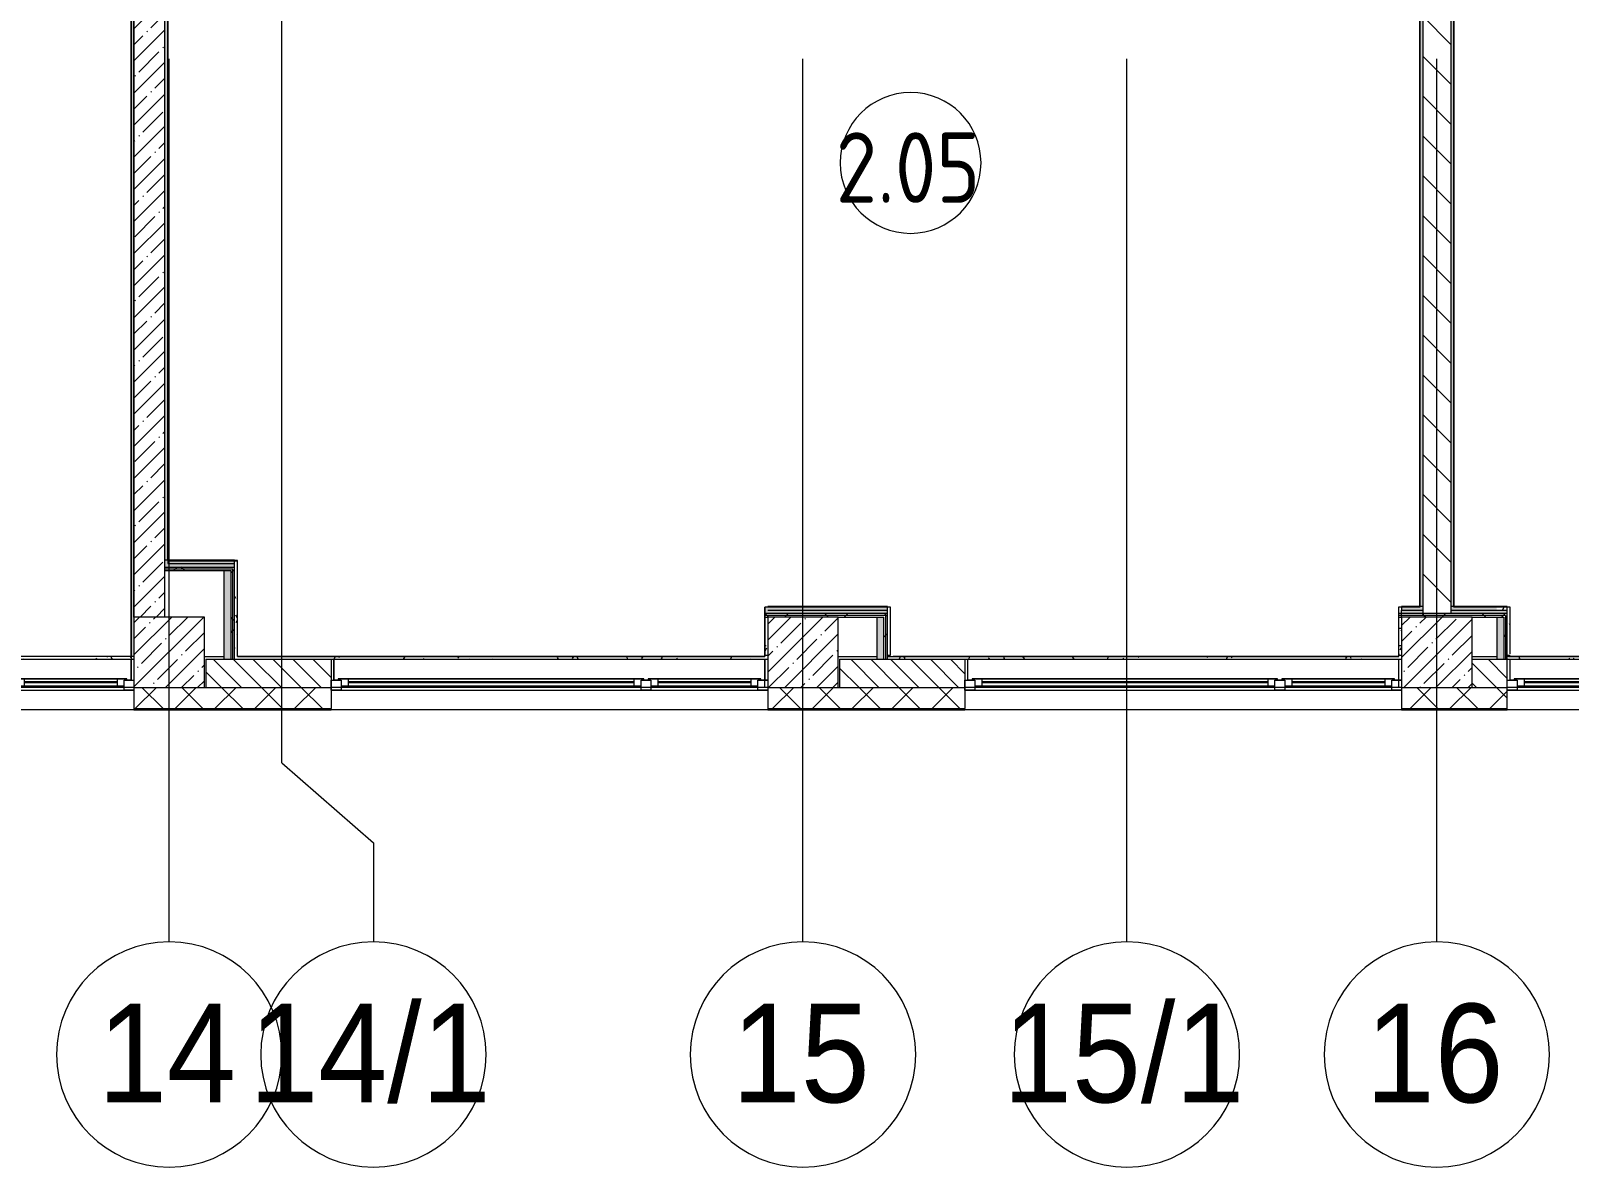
# Model space of a CAD drawing. Header units: millimetres. Extents: x -625 to 415037, y -3642 to 102118.
# Drawn here: x 195449 to 206372, y 71033 to 79101 of the extents above; entities that cross this region are included whole.
import ezdxf

# ---------------------------------------------------------------- set-up
doc = ezdxf.new("R2010")
doc.units = ezdxf.units.MM
doc.linetypes.add('Осевая', pattern=[6350, 1270, -952.5, 3175, -952.5])
for name, color, linetype, lineweight in [('A-AREA-IDEN', 7, 'Continuous', 9), ('A-GLAZ', 7, 'Continuous', 9), ('A-GLAZ-1', 7, 'Continuous', 5), ('A-WALL', 7, 'Continuous', 5), ('I-WALL', 7, 'Continuous', 5), ('S-COLS', 7, 'Continuous', 9), ('S-COLS-1', 7, 'Continuous', 5), ('Оси', 7, 'Continuous', 9), ('Оси-1', 7, 'Continuous', 20), ('Оси-2', 7, 'Осевая', 9)]:
    doc.layers.add(name, color=color, linetype=linetype, lineweight=lineweight)
doc.layers.add('A-WALL-1', color=9, linetype='Continuous', lineweight=5, true_color=0x808080)
doc.layers.add('A-WALL-FNSH-1', color=9, linetype='Continuous', lineweight=5, true_color=0x808080)
doc.styles.add('Arial', font='arial.ttf', dxfattribs={"width": 0.9, "height": 700})
doc.styles.add('GOST Common', font='', dxfattribs={"width": 0.9, "height": 500})
doc.styles.get('GOST Common').set_extended_font_data('GOST Common')
pattern_1 = [(135, (148772.12, 0), (-70.71068, -70.71068), [])]
pattern_2 = [(0, (148772.123, 0), (243.84, 60.96), [20.117, -162.763, 20.117, -162.763, -975.36]), (0, (148772.123, 0), (243.84, 60.96), [-365.76, 20.117, -345.643, 20.117, -162.763, -426.72]), (0, (148772.123, 0), (243.84, 60.96), [-914.4, 20.117, -101.803, 20.117, -284.683]), (120, (148863.563, 30.48), (-174.71291, 180.691634), [20.117, -162.763, 20.117, -162.763, -975.36]), (120, (148863.563, 30.48), (-174.71291, 180.691634), [-365.76, 20.117, -345.643, 20.117, -162.763, -426.72]), (120, (148863.563, 30.48), (-174.71291, 180.691634), [-914.4, 20.117, -101.803, 20.117, -284.683]), (240, (148894.043, 152.4), (-69.12709, -241.651634), [20.117, -162.763, 20.117, -162.763, -975.36]), (240, (148894.043, 152.4), (-69.12709, -241.651634), [-365.76, 20.117, -345.643, 20.117, -162.763, -426.72]), (240, (148894.043, 152.4), (-69.12709, -241.651634), [-914.4, 20.117, -101.803, 20.117, -284.683])]
pattern_3 = [(45, (148772.12, 0), (-212.132, 212.132), []), (135, (148772.12, 0), (-212.132, -212.132), [])]

# ---------------------------------------------------------------- blocks, each defined once
blk = doc.blocks.new('BSC_Колонна _Прямоугольная - 500х500-V287-Объем проектирования 2 этажа')
at = {"layer": 'S-COLS-1'}
h = blk.add_hatch(dxfattribs=at)
h.set_pattern_fill('FP_13', color=256, style=0, pattern_type=2)
h.set_pattern_definition([(45, (-47660, -150), (-114.04925, 114.04925), []), (45, (-47545.95, -150), (-114.04925, 114.04925), [201.613, -40.323, 6.706, -33.617])])
h.paths.add_polyline_path([(250, -250), (250, 250), (-250, 250), (-250, -250), (153, -250)])
for p, q in [((250, 250), (-250, 250)), ((-250, 250), (-250, -250)), ((250, -250), (250, 250)), ((-250, -250), (250, -250))]:
    blk.add_line(p, q, dxfattribs=at)
blk = doc.blocks.new('BSC_Колонна _Прямоугольная - 500х500-V288-Объем проектирования 2 этажа')
at = {"layer": 'S-COLS-1'}
h = blk.add_hatch(dxfattribs=at)
h.set_pattern_fill('FP_14', color=256, style=0, pattern_type=2)
h.set_pattern_definition([(45, (-52160, -150), (-114.04925, 114.04925), []), (45, (-52045.95, -150), (-114.04925, 114.04925), [201.613, -40.323, 6.706, -33.617])])
h.paths.add_polyline_path([(-11, -250), (250, -250), (250, 250), (-250, 250), (-250, -250)])
for p, q in [((250, 250), (-250, 250)), ((-250, 250), (-250, -250)), ((250, -250), (250, 250)), ((-250, -250), (250, -250))]:
    blk.add_line(p, q, dxfattribs=at)
blk = doc.blocks.new('BSC_Колонна _Прямоугольная - 500х500-V310-Объем проектирования 2 этажа')
at = {"layer": 'S-COLS-1'}
h = blk.add_hatch(dxfattribs=at)
h.set_pattern_fill('FP_63', color=256, style=0, pattern_type=2)
h.set_pattern_definition([(45, (-56660, -150), (-114.04925, 114.04925), []), (45, (-56545.95, -150), (-114.04925, 114.04925), [201.613, -40.323, 6.706, -33.617])])
h.paths.add_polyline_path([(250, -250), (250, 250), (-250, 250), (-250, -250), (-175, -250)])
for p, q in [((250, 250), (-250, 250)), ((-250, 250), (-250, -250)), ((250, -250), (250, 250)), ((-250, -250), (250, -250))]:
    blk.add_line(p, q, dxfattribs=at)
blk = doc.blocks.new('120_Окно_СКБ_1Ст - 120_Окно_СКБ_1Ст 900х2500_h_-20664874-Объем проектирования 2 этажа')
at = {"layer": 'A-GLAZ'}
for p, q in [((-450, -127), (-450, -57)), ((-450, -57), (-380, -57)), ((-380, -57), (-380, -127)), ((380, -87), (-380, -87)), ((-380, -87), (-380, -127)), ((-330, -137), (-330, -87)), ((330, -137), (330, -87)), ((380, -127), (380, -57)), ((380, -57), (450, -57)), ((380, -127), (380, -87)), ((450, -57), (450, -127)), ((-380, -127), (-450, -127)), ((-380, -127), (-400, -127)), ((-400, -127), (-400, -137)), ((-400, -137), (400, -137)), ((400, -137), (-400, -137)), ((450, -127), (380, -127)), ((400, -127), (380, -127)), ((400, -137), (400, -127))]:
    blk.add_line(p, q, dxfattribs=at)
at = {"layer": 'A-GLAZ-1'}
for p, q in [((450, -57), (-450, -57)), ((-330, -107), (330, -107)), ((-430, -127), (-400, -127)), ((330, -117), (-330, -117)), ((402, -127), (430, -127))]:
    blk.add_line(p, q, dxfattribs=at)
blk = doc.blocks.new('120_Окно_СКБ_2Ст - 120_Окно_СКБ_2Ст 3100х2500 _мал_ створка слева-2_-V320-Объем проектирования 2 этажа')
at = {"layer": 'A-GLAZ'}
for p, q in [((-1550, -127), (-1550, -57)), ((-1550, -57), (-1480, -57)), ((-1480, -57), (-1480, -127)), ((-720, -87), (-1480, -87)), ((-1480, -87), (-1480, -127)), ((-1430, -137), (-1430, -87)), ((-770, -137), (-770, -87)), ((-720, -127), (-720, -57)), ((-720, -57), (-650, -57)), ((-720, -127), (-720, -87)), ((-650, -57), (-650, -127)), ((1480, -87), (-650, -87)), ((-650, -87), (-650, -127)), ((-600, -137), (-600, -87)), ((1430, -137), (1430, -87)), ((1480, -127), (1480, -57)), ((1480, -57), (1550, -57)), ((1480, -127), (1480, -87)), ((1550, -57), (1550, -127)), ((-1480, -127), (-1550, -127)), ((-1480, -127), (-1500, -127)), ((-1500, -127), (-1500, -137)), ((-1500, -137), (-700, -137)), ((-700, -137), (-1500, -137)), ((-650, -127), (-720, -127)), ((-700, -127), (-720, -127)), ((-700, -137), (-700, -127)), ((-650, -127), (-670, -127)), ((-670, -127), (-670, -137)), ((-670, -137), (1500, -137)), ((1500, -137), (-670, -137)), ((1550, -127), (1480, -127)), ((1500, -127), (1480, -127)), ((1500, -137), (1500, -127))]:
    blk.add_line(p, q, dxfattribs=at)
at = {"layer": 'A-GLAZ-1'}
for p, q in [((1550, -57), (-1550, -57)), ((-1430, -107), (-770, -107)), ((-600, -107), (1430, -107)), ((-1550, -127), (-1500, -127)), ((-770, -117), (-1430, -117)), ((-700, -127), (-670, -127)), ((1430, -117), (-600, -117)), ((1500, -127), (1530, -127))]:
    blk.add_line(p, q, dxfattribs=at)
blk = doc.blocks.new('120_Окно_СКБ_2Ст - 120_Окно_СКБ_2Ст 3100х2500 _мал_ створка слева-2_-V321-Объем проектирования 2 этажа')
at = {"layer": 'A-GLAZ'}
for p, q in [((-1550, -127), (-1550, -57)), ((-1550, -57), (-1480, -57)), ((-1480, -57), (-1480, -127)), ((-720, -87), (-1480, -87)), ((-1480, -87), (-1480, -127)), ((-1430, -137), (-1430, -87)), ((-770, -137), (-770, -87)), ((-720, -127), (-720, -57)), ((-720, -57), (-650, -57)), ((-720, -127), (-720, -87)), ((-650, -57), (-650, -127)), ((1480, -87), (-650, -87)), ((-650, -87), (-650, -127)), ((-600, -137), (-600, -87)), ((1430, -137), (1430, -87)), ((1480, -127), (1480, -57)), ((1480, -57), (1550, -57)), ((1480, -127), (1480, -87)), ((1550, -57), (1550, -127)), ((-1480, -127), (-1550, -127)), ((-1480, -127), (-1500, -127)), ((-1500, -127), (-1500, -137)), ((-1500, -137), (-700, -137)), ((-700, -137), (-1500, -137)), ((-650, -127), (-720, -127)), ((-700, -127), (-720, -127)), ((-700, -137), (-700, -127)), ((-650, -127), (-670, -127)), ((-670, -127), (-670, -137)), ((-670, -137), (1500, -137)), ((1500, -137), (-670, -137)), ((1550, -127), (1480, -127)), ((1500, -127), (1480, -127)), ((1500, -137), (1500, -127))]:
    blk.add_line(p, q, dxfattribs=at)
at = {"layer": 'A-GLAZ-1'}
for p, q in [((1550, -57), (-1550, -57)), ((-1430, -107), (-770, -107)), ((-600, -107), (1430, -107)), ((-1550, -127), (-1500, -127)), ((-770, -117), (-1430, -117)), ((-700, -127), (-670, -127)), ((1430, -117), (-600, -117)), ((1500, -127), (1530, -127))]:
    blk.add_line(p, q, dxfattribs=at)
blk = doc.blocks.new('120_Окно_СКБ_2Ст - 120_Окно_СКБ_2Ст 2100х2500 _мал створка СЛЕВА_-V322-Объем проектирования 2 этажа')
at = {"layer": 'A-GLAZ'}
for p, q in [((-1050, -127), (-1050, -57)), ((-1050, -57), (-980, -57)), ((-980, -57), (-980, -127)), ((-220, -87), (-980, -87)), ((-980, -87), (-980, -127)), ((-930, -137), (-930, -87)), ((-270, -137), (-270, -87)), ((-220, -127), (-220, -57)), ((-220, -57), (-150, -57)), ((-220, -127), (-220, -87)), ((-150, -57), (-150, -127)), ((980, -87), (-150, -87)), ((-150, -87), (-150, -127)), ((-100, -137), (-100, -87)), ((930, -137), (930, -87)), ((980, -127), (980, -57)), ((980, -57), (1050, -57)), ((980, -127), (980, -87)), ((1050, -57), (1050, -127)), ((-980, -127), (-1050, -127)), ((-980, -127), (-1000, -127)), ((-1000, -127), (-1000, -137)), ((-1000, -137), (-200, -137)), ((-200, -137), (-1000, -137)), ((-150, -127), (-220, -127)), ((-200, -127), (-220, -127)), ((-200, -137), (-200, -127)), ((-150, -127), (-170, -127)), ((-170, -127), (-170, -137)), ((-170, -137), (1000, -137)), ((1000, -137), (-170, -137)), ((1050, -127), (980, -127)), ((1000, -127), (980, -127)), ((1000, -137), (1000, -127))]:
    blk.add_line(p, q, dxfattribs=at)
at = {"layer": 'A-GLAZ-1'}
for p, q in [((1050, -57), (-1050, -57)), ((-930, -107), (-270, -107)), ((-100, -107), (930, -107)), ((-1030, -127), (-1000, -127)), ((-270, -117), (-930, -117)), ((-200, -127), (-170, -127)), ((930, -117), (-100, -117)), ((1000, -127), (1030, -127))]:
    blk.add_line(p, q, dxfattribs=at)
blk = doc.blocks.new('Ось сетки - D8-29747960-Объем проектирования 2 этажа')
at = {"layer": 'Оси-1'}
for start, end in [(360, 180), (180, 360)]:
    blk.add_arc((0, 0), 4, start, end, dxfattribs=at)
blk = doc.blocks.new('Марка_Помещения - Номер-25198446-Объем проектирования 2 этажа')
at = {"layer": 'A-AREA-IDEN'}
for start, end in [(360, 180), (180, 360)]:
    blk.add_arc((0, 0), 2.5, start, end, dxfattribs=at)
blk = doc.blocks.new('2floor')
at = {"layer": 'A-WALL'}
h = blk.add_hatch(dxfattribs=at)
h.set_pattern_fill('FP_2', color=256, style=0, pattern_type=2)
h.set_pattern_definition(pattern_1)
h.paths.add_polyline_path([(197582, -100), (197582, 100), (196692, 99), (196692, -100), (197307, -100)])
h = blk.add_hatch(dxfattribs=at)
h.set_pattern_fill('FP_2', color=256, style=0, pattern_type=2)
h.set_pattern_definition(pattern_1)
h.paths.add_polyline_path([(201644, -100), (202082, -100), (202082, 100), (201192, 100), (201192, -100)])
h = blk.add_hatch(dxfattribs=at)
h.set_pattern_fill('FP_2', color=256, style=0, pattern_type=2)
h.set_pattern_definition(pattern_1)
h.paths.add_polyline_path([(205682, -100), (205932, -100), (205932, 100), (205682, 100), (205682, 81)])
h.paths.add_polyline_path([(206832, -100), (207582, -100), (207582, 100), (206832, 100), (206832, 81)])
h = blk.add_hatch(dxfattribs=at)
h.set_pattern_fill('FP_24', color=256, style=0, pattern_type=2)
h.set_pattern_definition([(45, (148772.12, 0), (-141.42136, 141.42136), []), (135, (148772.12, 0), (-141.42136, -141.42136), [])])
h.paths.add_polyline_path([(224252, -250), (224472, -250), (224472, -100), (220332, -100), (220332, -250), (224049, -250)])
h.paths.add_polyline_path([(216099, -250), (219432, -250), (219432, -100), (215832, -100), (215832, -250)])
h.paths.add_polyline_path([(214182, -250), (214932, -250), (214932, -100), (213932, -100), (213932, -250)])
h.paths.add_polyline_path([(210182, -250), (210832, -250), (210832, -100), (209682, -100), (209682, -250)])
h.paths.add_polyline_path([(207582, -250), (207582, -100), (206832, -100), (206832, -250), (207426, -250)])
h.paths.add_polyline_path([(205182, -250), (205932, -250), (205932, -100), (205182, -100), (205182, -118)])
h.paths.add_polyline_path([(200682, -250), (202082, -250), (202082, -100), (200682, -100)])
h.paths.add_polyline_path([(196585, -250), (197582, -250), (197582, -100), (196182, -100), (196182, -250)])
h.paths.add_polyline_path([(191682, -250), (192808, -250), (192808, -100), (191432, -100), (191432, -250), (191526, -250)])
h.paths.add_polyline_path([(194082, -250), (194082, -100), (193708, -100), (193708, -250)])
h.paths.add_polyline_path([(187262, -250), (188332, -250), (188332, -100), (186762, -100), (186762, -250), (187189, -250)])
h.paths.add_polyline_path([(181782, -250), (182642, -250), (182642, -100), (181782, -100), (181782, -118)])
h.paths.add_polyline_path([(183575, -250), (184662, -250), (184662, -100), (183542, -100), (183542, -250)])
h.paths.add_polyline_path([(178516, -250), (179682, -250), (179682, -100), (177982, -100), (177982, -250)])
h.paths.add_polyline_path([(171289, -250), (171482, -250), (171482, -100), (170382, -100), (170382, -250), (171282, -250)])
h.paths.add_polyline_path([(174903, -250), (175182, -250), (175182, -100), (173582, -100), (173582, -250), (174332, -250)])
h.paths.add_polyline_path([(165432, -250), (166032, -250), (166032, -100), (164882, -100), (164882, -250)])
h.paths.add_polyline_path([(167582, -250), (167582, -100), (166932, -100), (166932, -250), (166953, -250)])
h.paths.add_polyline_path([(160932, -250), (161782, -250), (161782, -100), (160432, -100), (160432, -250), (160448, -250)])
h.paths.add_polyline_path([(155389, -250), (157332, -250), (157332, -100), (153402, -100), (153402, -250), (154666, -250)])
h.paths.add_polyline_path([(148662, -250), (152502, -250), (152502, -100), (148512, -100), (148512, -250)])
at = {"layer": 'I-WALL'}
h = blk.add_hatch(dxfattribs=at)
h.set_pattern_fill('FP_1', color=256, style=0, pattern_type=2)
h.set_pattern_definition([(45, (148772.12, 0), (-114.04925, 114.04925), []), (45, (148886.17, 0), (-114.04925, 114.04925), [201.612, -40.322, 6.706, -33.617])])
h.paths.add_polyline_path([(196283, 400), (196402, 400), (196402, 7400), (196182, 7400), (196182, 400), (196281, 400)])
h = blk.add_hatch(dxfattribs=at)
h.set_pattern_fill('FP_191', color=256, style=0, pattern_type=2)
h.set_pattern_definition(pattern_2)
h.paths.add_polyline_path([(196419, 805), (196422, 805), (196422, 7379), (196402, 7378), (196402, 805)])
h = blk.add_hatch(dxfattribs=at)
h.set_pattern_fill('FP_23', color=256, style=0, pattern_type=2)
h.set_pattern_definition([(135, (148772.12, 0), (-141.42136, -141.42136), [])])
h.paths.add_polyline_path([(205532, 425), (205532, 7400), (205332, 7400), (205332, 425)])
h = blk.add_hatch(dxfattribs=at)
h.set_pattern_fill('FP_191', color=256, style=0, pattern_type=2)
h.set_pattern_definition(pattern_2)
h.paths.add_polyline_path([(205532, 450), (205552, 471), (205552, 7379), (205532, 7380), (205532, 470)])
h = blk.add_hatch(dxfattribs=at)
h.set_pattern_fill('FP_191', color=256, style=0, pattern_type=2)
h.set_pattern_definition(pattern_2)
h.paths.add_polyline_path([(196182, 120), (196182, 7070), (196162, 7070), (196162, 121), (196180, 120)])
h = blk.add_hatch(dxfattribs=at)
h.set_pattern_fill('FP_191', color=256, style=0, pattern_type=2)
h.set_pattern_definition(pattern_2)
h.paths.add_polyline_path([(205332, 470), (205332, 7070), (205312, 7070), (205312, 471)])
for points in [[(196821, 755), (196896, 755), (196896, 805), (196402, 805), (196402, 755), (196682, 755)], [(196871, 100), (196871, 730), (196821, 730), (196821, 100)], [(201532, 425), (201532, 475), (200682, 475), (200682, 470), (200662, 468), (200662, 425), (201182, 425)], [(205184, 425), (205332, 425), (205332, 470), (205312, 471), (205312, 475), (205182, 475), (205184, 425)], [(205552, 425), (205932, 425), (205932, 450), (205857, 450), (205857, 470), (205932, 472), (205932, 475), (205552, 475), (205551, 470), (205532, 450), (205532, 425)], [(201501, 100), (201507, 100), (201507, 400), (201457, 400), (201457, 100)], [(205907, 100), (205907, 400), (205857, 400), (205857, 100)]]:
    blk.add_hatch(color=256, dxfattribs=at).paths.add_polyline_path(points)
h = blk.add_hatch(dxfattribs=at)
h.set_pattern_fill('FP_191', color=256, style=0, pattern_type=2)
h.set_pattern_definition(pattern_2)
h.paths.add_polyline_path([(196916, 100), (196916, 780), (196896, 780), (196896, 100)])
h = blk.add_hatch(dxfattribs=at)
h.set_pattern_fill('FP_192', color=256, style=0, pattern_type=2)
h.set_pattern_definition(pattern_3)
h.paths.add_polyline_path([(196682, 742), (196896, 742), (196896, 755), (196402, 755), (196402, 742), (196422, 742)])
h = blk.add_hatch(dxfattribs=at)
h.set_pattern_fill('FP_192', color=256, style=0, pattern_type=2)
h.set_pattern_definition(pattern_3)
h.paths.add_polyline_path([(196884, 730), (196884, 742), (196402, 742), (196402, 730), (196871, 730)])
h = blk.add_hatch(dxfattribs=at)
h.set_pattern_fill('FP_192', color=256, style=0, pattern_type=2)
h.set_pattern_definition(pattern_3)
h.paths.add_polyline_path([(196871, 100), (196884, 100), (196884, 730), (196871, 730), (196871, 114)])
h = blk.add_hatch(dxfattribs=at)
h.set_pattern_fill('FP_192', color=256, style=0, pattern_type=2)
h.set_pattern_definition(pattern_3)
h.paths.add_polyline_path([(196884, 100), (196896, 100), (196896, 742), (196884, 742), (196884, 110)])
h = blk.add_hatch(dxfattribs=at)
h.set_pattern_fill('FP_191', color=256, style=0, pattern_type=2)
h.set_pattern_definition(pattern_2)
h.paths.add_polyline_path([(205182, 130), (205182, 450), (205162, 450), (205162, 130)])
h = blk.add_hatch(dxfattribs=at)
h.set_pattern_fill('FP_191', color=256, style=0, pattern_type=2)
h.set_pattern_definition(pattern_2)
h.paths.add_polyline_path([(205857, 450), (205952, 450), (205952, 470), (205857, 470), (205857, 454)])
h = blk.add_hatch(dxfattribs=at)
h.set_pattern_fill('FP_191', color=256, style=0, pattern_type=2)
h.set_pattern_definition(pattern_2)
h.paths.add_polyline_path([(205932, 130), (205952, 130), (205952, 450), (205932, 450), (205932, 400)])
h = blk.add_hatch(dxfattribs=at)
h.set_pattern_fill('FP_192', color=256, style=0, pattern_type=2)
h.set_pattern_definition(pattern_3)
h.paths.add_polyline_path([(201457, 412), (201532, 412), (201532, 425), (200662, 425), (200662, 412), (201182, 412)])
h = blk.add_hatch(dxfattribs=at)
h.set_pattern_fill('FP_192', color=256, style=0, pattern_type=2)
h.set_pattern_definition(pattern_3)
h.paths.add_polyline_path([(201507, 400), (201520, 400), (201520, 412), (200662, 412), (200662, 410), (200682, 410), (200682, 400), (201457, 400)])
h = blk.add_hatch(dxfattribs=at)
h.set_pattern_fill('FP_191', color=256, style=0, pattern_type=2)
h.set_pattern_definition(pattern_2)
h.paths.add_polyline_path([(200682, 120), (200682, 410), (200662, 410), (200662, 121)])
h = blk.add_hatch(dxfattribs=at)
h.set_pattern_fill('FP_192', color=256, style=0, pattern_type=2)
h.set_pattern_definition(pattern_3)
h.paths.add_polyline_path([(201520, 100), (201520, 400), (201507, 400), (201507, 100)])
h = blk.add_hatch(dxfattribs=at)
h.set_pattern_fill('FP_192', color=256, style=0, pattern_type=2)
h.set_pattern_definition(pattern_3)
h.paths.add_polyline_path([(201532, 100), (201532, 412), (201520, 412), (201520, 100)])
h = blk.add_hatch(dxfattribs=at)
h.set_pattern_fill('FP_192', color=256, style=0, pattern_type=2)
h.set_pattern_definition(pattern_3)
h.paths.add_polyline_path([(205182, 412), (205332, 412), (205332, 425), (205182, 425)])
h = blk.add_hatch(dxfattribs=at)
h.set_pattern_fill('FP_192', color=256, style=0, pattern_type=2)
h.set_pattern_definition(pattern_3)
h.paths.add_polyline_path([(205312, 400), (205332, 400), (205332, 412), (205182, 412), (205182, 400), (205257, 400)])
h = blk.add_hatch(dxfattribs=at)
h.set_pattern_fill('FP_192', color=256, style=0, pattern_type=2)
h.set_pattern_definition(pattern_3)
h.paths.add_polyline_path([(205920, 412), (205920, 425), (205332, 425), (205332, 412), (205907, 412)])
h = blk.add_hatch(dxfattribs=at)
h.set_pattern_fill('FP_192', color=256, style=0, pattern_type=2)
h.set_pattern_definition(pattern_3)
h.paths.add_polyline_path([(205857, 400), (205907, 400), (205907, 412), (205332, 412), (205332, 400), (205682, 400)])
h = blk.add_hatch(dxfattribs=at)
h.set_pattern_fill('FP_192', color=256, style=0, pattern_type=2)
h.set_pattern_definition(pattern_3)
h.paths.add_polyline_path([(205920, 100), (205920, 412), (205907, 412), (205907, 100)])
h = blk.add_hatch(dxfattribs=at)
h.set_pattern_fill('FP_192', color=256, style=0, pattern_type=2)
h.set_pattern_definition(pattern_3)
h.paths.add_polyline_path([(205920, 100), (205932, 100), (205932, 425), (205920, 425), (205920, 120)])
h = blk.add_hatch(dxfattribs=at)
h.set_pattern_fill('FP_191', color=256, style=0, pattern_type=2)
h.set_pattern_definition(pattern_2)
h.paths.add_polyline_path([(192462, 100), (196182, 100), (196180, 120), (192462, 120)])
h = blk.add_hatch(dxfattribs=at)
h.set_pattern_fill('FP_191', color=256, style=0, pattern_type=2)
h.set_pattern_definition(pattern_2)
h.paths.add_polyline_path([(197307, 100), (200682, 100), (200682, 120), (196917, 120), (196916, 100)])
h = blk.add_hatch(dxfattribs=at)
h.set_pattern_fill('FP_191', color=256, style=0, pattern_type=2)
h.set_pattern_definition(pattern_2)
h.paths.add_polyline_path([(205182, 100), (205182, 120), (201532, 120), (201532, 100), (204535, 100)])
h = blk.add_hatch(dxfattribs=at)
h.set_pattern_fill('FP_191', color=256, style=0, pattern_type=2)
h.set_pattern_definition(pattern_2)
h.paths.add_polyline_path([(205182, 120), (205182, 130), (205162, 130), (205162, 121)])
h = blk.add_hatch(dxfattribs=at)
h.set_pattern_fill('FP_191', color=256, style=0, pattern_type=2)
h.set_pattern_definition(pattern_2)
h.paths.add_polyline_path([(205932, 100), (209672, 100), (209672, 120), (205932, 120)])
h = blk.add_hatch(dxfattribs=at)
h.set_pattern_fill('FP_191', color=256, style=0, pattern_type=2)
h.set_pattern_definition(pattern_2)
h.paths.add_polyline_path([(196162, -48), (196182, -48), (196182, 100), (196162, 100), (196162, -38)])
at = {"layer": 'A-WALL'}
for p, q in [((196182, 7380), (196182, 400)), ((196402, 742), (196402, 7400)), ((205332, 7400), (205332, 425)), ((205552, 7380), (205552, 471)), ((196182, 400), (196182, 7070)), ((205312, 470), (205312, 7050)), ((196422, 800), (196916, 800)), ((196402, 755), (196896, 755)), ((196402, 742), (196884, 742)), ((196871, 100), (196871, 730)), ((196884, 100), (196884, 742)), ((205312, 470), (205162, 470)), ((201532, 425), (200662, 425)), ((201520, 412), (200662, 412)), ((200662, 400), (200682, 400)), ((201507, 100), (201507, 400)), ((201520, 100), (201520, 412)), ((205932, 425), (205162, 425)), ((205920, 412), (205162, 412)), ((205162, 400), (205182, 400)), ((205907, 400), (205907, 100)), ((205920, 412), (205920, 100)), ((196917, 120), (200662, 120)), ((201532, 120), (205162, 120)), ((196682, -100), (197582, -100)), ((200662, -100), (200662, -48)), ((201182, -100), (202082, -100)), ((205162, -100), (205162, -48)), ((205682, -100), (205932, -100)), ((196182, -258), (194082, -258)), ((196182, -250), (197582, -250)), ((196182, -253), (197582, -253)), ((200682, -258), (197582, -258)), ((200682, -250), (202082, -250)), ((200682, -253), (202082, -253)), ((205182, -258), (202082, -258)), ((205182, -250), (205932, -250)), ((205182, -253), (205932, -253)), ((206832, -258), (205932, -258))]:
    blk.add_line(p, q, dxfattribs=at)
at = {"layer": 'A-WALL-1'}
for p, q in [((205532, 7400), (205532, 425)), ((196896, 805), (196402, 805)), ((196422, 800), (196422, 780)), ((196422, 780), (196896, 780)), ((196896, 100), (196896, 805)), ((196402, 400), (196402, 742)), ((196402, 730), (196871, 730)), ((196821, 730), (196821, 100)), ((201532, 470), (200662, 470)), ((201532, 475), (200682, 475)), ((200682, 475), (200682, 470)), ((200682, 450), (201532, 450)), ((201532, 100), (201532, 475)), ((205332, 475), (205182, 475)), ((205182, 475), (205182, 450)), ((205182, 450), (205332, 450)), ((205182, 400), (205182, 450)), ((205932, 475), (205532, 475)), ((205532, 450), (205932, 450)), ((205932, 470), (205552, 470)), ((205932, -250), (205932, 475)), ((200682, 410), (200662, 410)), ((200682, 400), (200682, 410)), ((201182, 400), (201507, 400)), ((201457, 400), (201457, 100)), ((205682, 400), (205907, 400)), ((205857, 400), (205857, 100)), ((196182, 120), (192462, 120)), ((196162, 121), (196162, 100)), ((200662, 140), (200662, 130)), ((200662, 130), (200682, 130)), ((200662, 121), (200662, 120)), ((201532, 130), (201552, 130)), ((205162, 140), (205162, 130)), ((205162, 130), (205182, 130)), ((205162, 121), (205162, 120)), ((205932, 130), (205952, 130)), ((205942, 120), (205932, 120)), ((192192, 100), (196182, 100)), ((196692, 100), (196692, -100)), ((196692, 100), (200682, 100)), ((197582, 100), (197582, -250)), ((197602, -48), (197602, 100)), ((201192, 100), (201192, -100)), ((201192, 100), (205182, 100)), ((202082, 100), (202082, -250)), ((202102, -48), (202102, 100)), ((205682, 100), (209672, 100)), ((205952, -48), (205952, 100)), ((196162, -48), (196182, -48)), ((196182, -100), (196182, -250)), ((197582, -48), (197602, -48)), ((200682, -100), (200682, -250)), ((202082, -48), (202102, -48)), ((205182, -100), (205182, -250)), ((205932, -48), (205952, -48))]:
    blk.add_line(p, q, dxfattribs=at)
at = {"layer": 'A-WALL-FNSH-1'}
for p, q in [((196423, 801), (196423, 7379)), ((205553, 471), (205553, 7379)), ((196422, 7247), (196422, 800)), ((196161, 7049), (196161, 121)), ((196162, 121), (196162, 7050)), ((205311, 7049), (205311, 471)), ((196917, 801), (196423, 801)), ((196917, 121), (196917, 801)), ((200661, 471), (200661, 140)), ((201553, 471), (200661, 471)), ((200662, 140), (200662, 470)), ((201553, 130), (201553, 471)), ((205161, 471), (205161, 121)), ((205311, 471), (205161, 471)), ((205162, 470), (205161, 470)), ((205161, 470), (205161, 140)), ((205162, 121), (205162, 470)), ((205162, 140), (205162, 470)), ((205552, 471), (205552, 470)), ((205953, 471), (205553, 471)), ((205953, 140), (205953, 471)), ((200662, 420), (200661, 420)), ((200661, 420), (200661, 121)), ((200662, 121), (200662, 420)), ((196161, 121), (192482, 121)), ((196916, 120), (196917, 120)), ((200661, 121), (196917, 121)), ((200661, 140), (200662, 140)), ((201552, 130), (201553, 130)), ((205161, 121), (201572, 121)), ((201572, 121), (201572, 120)), ((205161, 140), (205162, 140)), ((209661, 121), (205942, 121)), ((205942, 121), (205942, 120)), ((205942, 120), (209672, 120)), ((205952, 140), (205953, 140)), ((196161, 100), (196161, -48)), ((196162, -48), (196162, 100)), ((197603, -48), (197603, 100)), ((200661, 100), (200661, -48)), ((200662, -48), (200662, 100)), ((202103, -48), (202103, 100)), ((205161, 100), (205161, -48)), ((205162, -48), (205162, 100)), ((205953, -48), (205953, 100)), ((196161, -48), (196162, -48)), ((197602, -48), (197603, -48)), ((200661, -48), (200662, -48)), ((202102, -48), (202103, -48)), ((205161, -48), (205162, -48)), ((205952, -48), (205953, -48)), ((196182, -250), (196182, -258)), ((196182, -258), (197582, -258)), ((197582, -258), (197582, -250)), ((200682, -250), (200682, -258)), ((200682, -258), (202082, -258)), ((202082, -258), (202082, -250)), ((205182, -250), (205182, -258)), ((205182, -258), (205932, -258)), ((205932, -258), (205932, -250))]:
    blk.add_line(p, q, dxfattribs=at)
at = {"layer": 'I-WALL'}
for p, q in [((196682, 120), (196821, 120)), ((201182, 120), (201457, 120)), ((205682, 120), (205857, 120)), ((196182, -100), (194082, -100)), ((200682, -100), (197582, -100)), ((200682, -48), (200662, -48)), ((205182, -100), (202082, -100)), ((205182, -48), (205162, -48)), ((206832, -100), (205932, -100))]:
    blk.add_line(p, q, dxfattribs=at)
at = {"layer": 'Оси'}
for p, q in [((197232, -636), (197232, 4364)), ((196432, -1906), (196432, 3094)), ((200932, -1906), (200932, 3094)), ((203232, -1906), (203232, 3094)), ((205432, -1906), (205432, 3094)), ((197232, -636), (197882, -1202)), ((197882, -1202), (197882, -1906))]:
    blk.add_line(p, q, dxfattribs=at)
at = {"layer": 'Оси-2'}
for p, q in [((196432, 3094), (196432, 22398)), ((197232, 4364), (197232, 22398)), ((200932, 3094), (200932, 22398)), ((203232, 3094), (203232, 22398)), ((205432, 3094), (205432, 22398))]:
    blk.add_line(p, q, dxfattribs=at)
at = {"layer": 'A-AREA-IDEN', "xscale": 199.9999999999999, "yscale": 199.9999999999999, "zscale": 199.9999999999999}
blk.add_blockref('Марка_Помещения - Номер-25198446-Объем проектирования 2 этажа', (201696, 3624), dxfattribs=at)
at = {"layer": 'A-GLAZ', "color": 3, "rotation": 180}
for name, p in [('120_Окно_СКБ_2Ст - 120_Окно_СКБ_2Ст 2100х2500 _мал створка СЛЕВА_-V322-Объем проектирования 2 этажа', (195132, -175)), ('120_Окно_СКБ_2Ст - 120_Окно_СКБ_2Ст 3100х2500 _мал_ створка слева-2_-V320-Объем проектирования 2 этажа', (199132, -175)), ('120_Окно_СКБ_2Ст - 120_Окно_СКБ_2Ст 3100х2500 _мал_ створка слева-2_-V321-Объем проектирования 2 этажа', (203632, -175)), ('120_Окно_СКБ_1Ст - 120_Окно_СКБ_1Ст 900х2500_h_-20664874-Объем проектирования 2 этажа', (206382, -175))]:
    blk.add_blockref(name, p, dxfattribs=at)
at = {"layer": 'S-COLS'}
for name, p in [('BSC_Колонна _Прямоугольная - 500х500-V287-Объем проектирования 2 этажа', (196432, 150)), ('BSC_Колонна _Прямоугольная - 500х500-V288-Объем проектирования 2 этажа', (200932, 150)), ('BSC_Колонна _Прямоугольная - 500х500-V310-Объем проектирования 2 этажа', (205432, 150))]:
    blk.add_blockref(name, p, dxfattribs=at)
at = {"layer": 'Оси-1', "xscale": 199.9999999999999, "yscale": 199.9999999999999, "zscale": 199.9999999999999}
for p in [(196432, -2706), (197882, -2706), (200932, -2706), (203232, -2706), (205432, -2706)]:
    blk.add_blockref('Ось сетки - D8-29747960-Объем проектирования 2 этажа', p, dxfattribs=at)
at = {"layer": 'A-AREA-IDEN', "insert": (201165, 3841), "char_height": 500, "width": 1327.59, "attachment_point": 1, "style": 'GOST Common'}
blk.add_mtext('2.05', dxfattribs=at)
at = {"layer": 'Оси', "char_height": 700, "attachment_point": 1, "style": 'Arial'}
for s, insert, width in [('14', (195927, -2345), 1212.15), ('14/1', (197001, -2345), 2121.27), ('15', (200427, -2345), 1212.15), ('15/1', (202352, -2345), 2121.27), ('16', (204927, -2345), 1212.15)]:
    blk.add_mtext(s, dxfattribs=dict(at, insert=insert, width=width))

msp = doc.modelspace()

# ---------------------------------------------------------------- block references
msp.add_blockref('2floor', (0, 74539))

doc.saveas('drawing.dxf')
